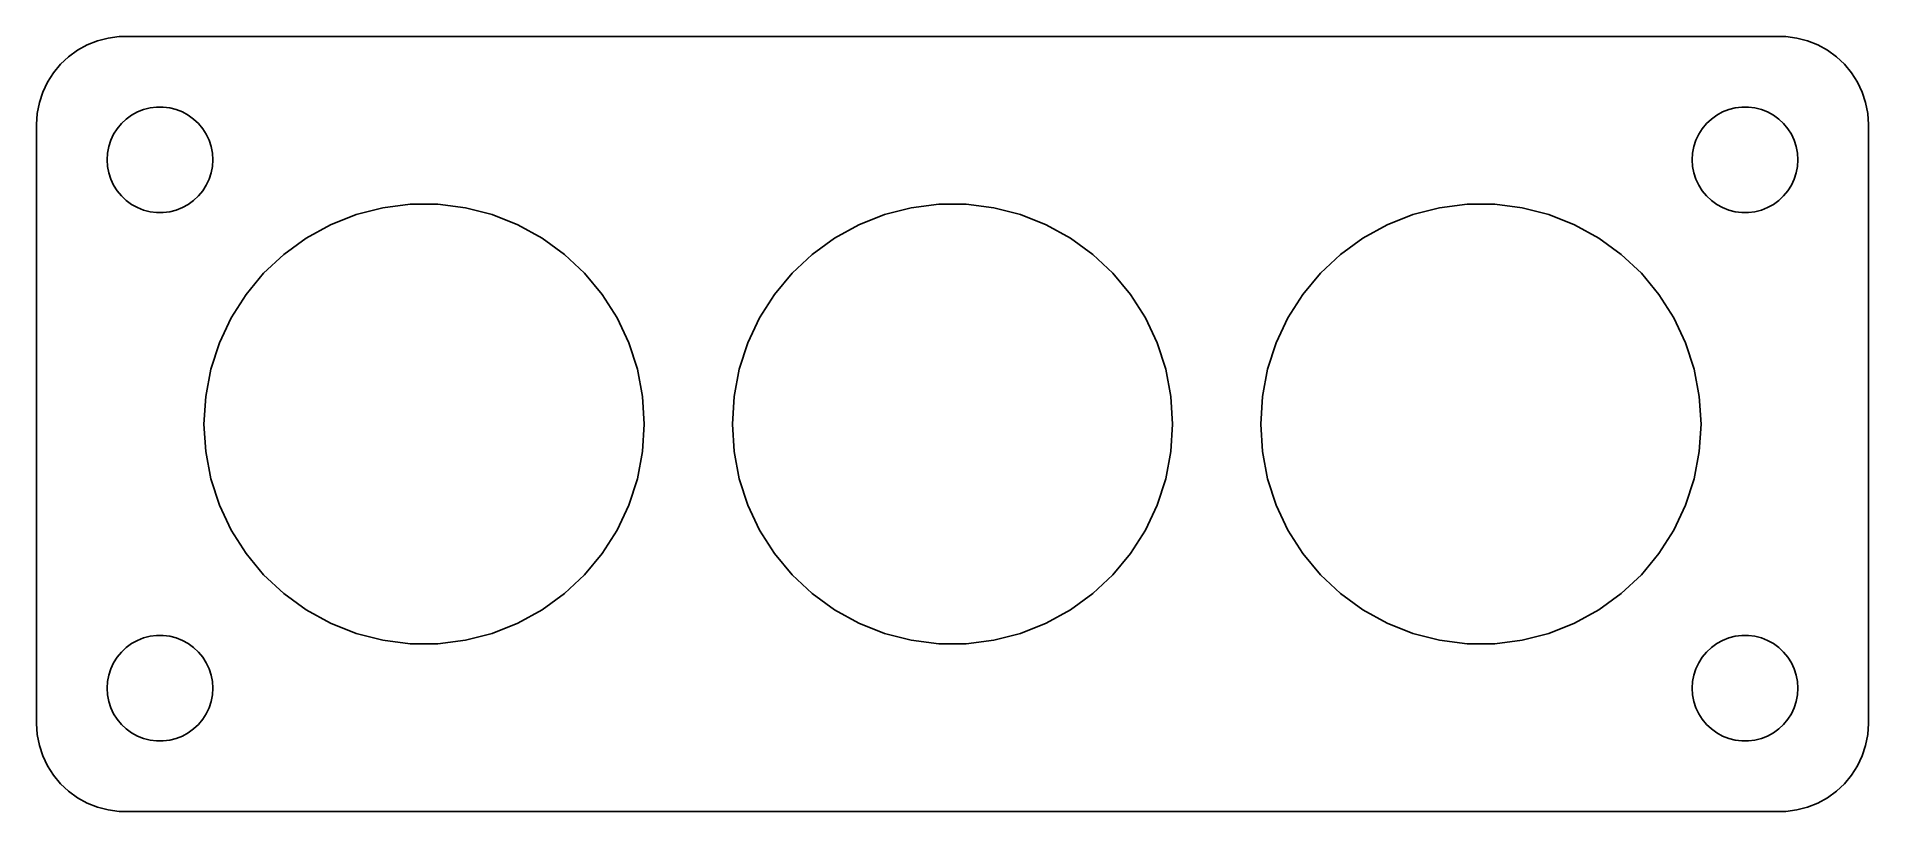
# Model space of a CAD drawing. Header units: metres. Extents: x -52 to 52, y 32 to 76.
import ezdxf

# ---------------------------------------------------------------- set-up
doc = ezdxf.new("R2010")
doc.units = ezdxf.units.M

msp = doc.modelspace()

# ---------------------------------------------------------------- linework, layer by layer
for p, q in [((-47.3139, 75.9901), (-47.9369, 75.9114)), ((47.3139, 75.9901), (-47.3139, 75.9901)), ((47.9369, 75.9114), (47.3139, 75.9901)), ((-49.6791, 75.2216), (-50.1871, 74.8526)), ((-49.1289, 75.5241), (-49.6791, 75.2216)), ((-48.5451, 75.7553), (-49.1289, 75.5241)), ((-47.9369, 75.9114), (-48.5451, 75.7553)), ((48.5451, 75.7553), (47.9369, 75.9114)), ((49.1289, 75.5241), (48.5451, 75.7553)), ((49.6791, 75.2216), (49.1289, 75.5241)), ((50.1871, 74.8526), (49.6791, 75.2216)), ((-51.0451, 73.9389), (-51.3815, 73.4088)), ((-50.6448, 74.4227), (-51.0451, 73.9389)), ((-50.1871, 74.8526), (-50.6448, 74.4227)), ((50.6448, 74.4227), (50.1871, 74.8526)), ((51.0451, 73.9389), (50.6448, 74.4227)), ((51.3815, 73.4088), (51.0451, 73.9389)), ((-51.6489, 72.8406), (-51.8429, 72.2434)), ((-51.3815, 73.4088), (-51.6489, 72.8406)), ((51.6489, 72.8406), (51.3815, 73.4088)), ((51.8429, 72.2434), (51.6489, 72.8406)), ((-51.8429, 72.2434), (-51.9606, 71.6267)), ((-46.2773, 71.7145), (-45.927, 71.8532)), ((-45.927, 71.8532), (-45.5621, 71.9469)), ((-45.5621, 71.9469), (-45.1884, 71.9941)), ((-45.1884, 71.9941), (-44.8116, 71.9941)), ((-44.8116, 71.9941), (-44.4379, 71.9469)), ((-44.4379, 71.9469), (-44.0729, 71.8532)), ((-44.0729, 71.8532), (-43.7227, 71.7145)), ((43.7227, 71.7145), (44.0729, 71.8532)), ((44.0729, 71.8532), (44.4379, 71.9469)), ((44.4379, 71.9469), (44.8116, 71.9941)), ((44.8116, 71.9941), (45.1884, 71.9941)), ((45.1884, 71.9941), (45.5621, 71.9469)), ((45.5621, 71.9469), (45.927, 71.8532)), ((45.927, 71.8532), (46.2773, 71.7145)), ((51.9606, 71.6267), (51.8429, 72.2434)), ((-51.9606, 71.6267), (-52, 71)), ((-52, 71), (-52, 37)), ((-47.6289, 70.4453), (-47.427, 70.7634)), ((-47.427, 70.7634), (-47.1869, 71.0536)), ((-47.1869, 71.0536), (-46.9123, 71.3115)), ((-46.9123, 71.3115), (-46.6075, 71.533)), ((-46.6075, 71.533), (-46.2773, 71.7145)), ((-43.7227, 71.7145), (-43.3925, 71.533)), ((-43.3925, 71.533), (-43.0877, 71.3115)), ((-43.0877, 71.3115), (-42.8131, 71.0536)), ((-42.8131, 71.0536), (-42.5729, 70.7634)), ((-42.5729, 70.7634), (-42.3711, 70.4453)), ((42.3711, 70.4453), (42.5729, 70.7634)), ((42.5729, 70.7634), (42.8131, 71.0536)), ((42.8131, 71.0536), (43.0877, 71.3115)), ((43.0877, 71.3115), (43.3925, 71.533)), ((43.3925, 71.533), (43.7227, 71.7145)), ((46.2773, 71.7145), (46.6075, 71.533)), ((46.6075, 71.533), (46.9123, 71.3115)), ((46.9123, 71.3115), (47.1869, 71.0536)), ((47.1869, 71.0536), (47.427, 70.7634)), ((47.427, 70.7634), (47.6289, 70.4453)), ((52, 71), (51.9606, 71.6267)), ((52, 37), (52, 71)), ((-47.9763, 69.376), (-47.9057, 69.7461)), ((-47.9057, 69.7461), (-47.7893, 70.1044)), ((-47.7893, 70.1044), (-47.6289, 70.4453)), ((-42.3711, 70.4453), (-42.2107, 70.1044)), ((-42.2107, 70.1044), (-42.0942, 69.7461)), ((-42.0942, 69.7461), (-42.0237, 69.376)), ((42.0237, 69.376), (42.0942, 69.7461)), ((42.0942, 69.7461), (42.2107, 70.1044)), ((42.2107, 70.1044), (42.3711, 70.4453)), ((47.6289, 70.4453), (47.7893, 70.1044)), ((47.7893, 70.1044), (47.9057, 69.7461)), ((47.9057, 69.7461), (47.9763, 69.376)), ((-48, 69), (-47.9763, 69.376)), ((-47.9763, 68.624), (-48, 69)), ((-42.0237, 69.376), (-42, 69)), ((-42, 69), (-42.0237, 68.624)), ((42, 69), (42.0237, 69.376)), ((42.0237, 68.624), (42, 69)), ((47.9763, 69.376), (48, 69)), ((48, 69), (47.9763, 68.624)), ((-47.9057, 68.2539), (-47.9763, 68.624)), ((-47.7893, 67.8956), (-47.9057, 68.2539)), ((-47.6289, 67.5547), (-47.7893, 67.8956)), ((-42.2107, 67.8956), (-42.3711, 67.5547)), ((-42.0942, 68.2539), (-42.2107, 67.8956)), ((-42.0237, 68.624), (-42.0942, 68.2539)), ((42.0942, 68.2539), (42.0237, 68.624)), ((42.2107, 67.8956), (42.0942, 68.2539)), ((42.3711, 67.5547), (42.2107, 67.8956)), ((47.7893, 67.8956), (47.6289, 67.5547)), ((47.9057, 68.2539), (47.7893, 67.8956)), ((47.9763, 68.624), (47.9057, 68.2539)), ((-47.427, 67.2366), (-47.6289, 67.5547)), ((-47.1869, 66.9464), (-47.427, 67.2366)), ((-46.9123, 66.6884), (-47.1869, 66.9464)), ((-46.6075, 66.467), (-46.9123, 66.6884)), ((-43.0877, 66.6884), (-43.3925, 66.467)), ((-42.8131, 66.9464), (-43.0877, 66.6884)), ((-42.5729, 67.2366), (-42.8131, 66.9464)), ((-42.3711, 67.5547), (-42.5729, 67.2366)), ((42.5729, 67.2366), (42.3711, 67.5547)), ((42.8131, 66.9464), (42.5729, 67.2366)), ((43.0877, 66.6884), (42.8131, 66.9464)), ((43.3925, 66.467), (43.0877, 66.6884)), ((46.9123, 66.6884), (46.6075, 66.467)), ((47.1869, 66.9464), (46.9123, 66.6884)), ((47.427, 67.2366), (47.1869, 66.9464)), ((47.6289, 67.5547), (47.427, 67.2366)), ((-46.2773, 66.2855), (-46.6075, 66.467)), ((-45.927, 66.1468), (-46.2773, 66.2855)), ((-45.5621, 66.0531), (-45.927, 66.1468)), ((-45.1884, 66.0059), (-45.5621, 66.0531)), ((-44.8116, 66.0059), (-45.1884, 66.0059)), ((-44.4379, 66.0531), (-44.8116, 66.0059)), ((-44.0729, 66.1468), (-44.4379, 66.0531)), ((-43.7227, 66.2855), (-44.0729, 66.1468)), ((-43.3925, 66.467), (-43.7227, 66.2855)), ((-35.3222, 65.3103), (-33.8627, 65.8882)), ((-33.8627, 65.8882), (-32.3423, 66.2786)), ((-32.3423, 66.2786), (-30.7849, 66.4753)), ((-30.7849, 66.4753), (-29.2151, 66.4753)), ((-29.2151, 66.4753), (-27.6577, 66.2786)), ((-27.6577, 66.2786), (-26.1373, 65.8882)), ((-26.1373, 65.8882), (-24.6777, 65.3103)), ((-5.32224, 65.3103), (-3.8627, 65.8882)), ((-3.8627, 65.8882), (-2.34225, 66.2786)), ((-2.34225, 66.2786), (-0.78487, 66.4753)), ((-0.78487, 66.4753), (0.78487, 66.4753)), ((0.78487, 66.4753), (2.34225, 66.2786)), ((2.34225, 66.2786), (3.8627, 65.8882)), ((3.8627, 65.8882), (5.32224, 65.3103)), ((24.6777, 65.3103), (26.1373, 65.8882)), ((26.1373, 65.8882), (27.6577, 66.2786)), ((27.6577, 66.2786), (29.2151, 66.4753)), ((29.2151, 66.4753), (30.7849, 66.4753)), ((30.7849, 66.4753), (32.3423, 66.2786)), ((32.3423, 66.2786), (33.8627, 65.8882)), ((33.8627, 65.8882), (35.3222, 65.3103)), ((43.7227, 66.2855), (43.3925, 66.467)), ((44.0729, 66.1468), (43.7227, 66.2855)), ((44.4379, 66.0531), (44.0729, 66.1468)), ((44.8116, 66.0059), (44.4379, 66.0531)), ((45.1884, 66.0059), (44.8116, 66.0059)), ((45.5621, 66.0531), (45.1884, 66.0059)), ((45.927, 66.1468), (45.5621, 66.0531)), ((46.2773, 66.2855), (45.927, 66.1468)), ((46.6075, 66.467), (46.2773, 66.2855)), ((-37.9678, 63.6314), (-36.6978, 64.5541)), ((-36.6978, 64.5541), (-35.3222, 65.3103)), ((-24.6777, 65.3103), (-23.3022, 64.5541)), ((-23.3022, 64.5541), (-22.0322, 63.6314)), ((-7.96779, 63.6314), (-6.69783, 64.5541)), ((-6.69783, 64.5541), (-5.32224, 65.3103)), ((5.32224, 65.3103), (6.69783, 64.5541)), ((6.69783, 64.5541), (7.96779, 63.6314)), ((22.0322, 63.6314), (23.3022, 64.5541)), ((23.3022, 64.5541), (24.6777, 65.3103)), ((35.3222, 65.3103), (36.6978, 64.5541)), ((36.6978, 64.5541), (37.9678, 63.6314)), ((-39.1121, 62.5568), (-37.9678, 63.6314)), ((-22.0322, 63.6314), (-20.8879, 62.5568)), ((-9.11211, 62.5568), (-7.96779, 63.6314)), ((7.96779, 63.6314), (9.11211, 62.5568)), ((20.8879, 62.5568), (22.0322, 63.6314)), ((37.9678, 63.6314), (39.1121, 62.5568)), ((-40.1127, 61.3473), (-39.1121, 62.5568)), ((-20.8879, 62.5568), (-19.8873, 61.3473)), ((-10.1127, 61.3473), (-9.11211, 62.5568)), ((9.11211, 62.5568), (10.1127, 61.3473)), ((19.8873, 61.3473), (20.8879, 62.5568)), ((39.1121, 62.5568), (40.1127, 61.3473)), ((-40.9538, 60.0219), (-40.1127, 61.3473)), ((-19.8873, 61.3473), (-19.0462, 60.0219)), ((-10.9538, 60.0219), (-10.1127, 61.3473)), ((10.1127, 61.3473), (10.9538, 60.0219)), ((19.0462, 60.0219), (19.8873, 61.3473)), ((40.1127, 61.3473), (40.9538, 60.0219)), ((-41.6222, 58.6015), (-40.9538, 60.0219)), ((-19.0462, 60.0219), (-18.3778, 58.6015)), ((-11.6222, 58.6015), (-10.9538, 60.0219)), ((10.9538, 60.0219), (11.6222, 58.6015)), ((18.3778, 58.6015), (19.0462, 60.0219)), ((40.9538, 60.0219), (41.6222, 58.6015)), ((-42.1073, 57.1086), (-41.6222, 58.6015)), ((-18.3778, 58.6015), (-17.8927, 57.1086)), ((-12.1073, 57.1086), (-11.6222, 58.6015)), ((11.6222, 58.6015), (12.1073, 57.1086)), ((17.8927, 57.1086), (18.3778, 58.6015)), ((41.6222, 58.6015), (42.1073, 57.1086)), ((-42.4014, 55.5667), (-42.1073, 57.1086)), ((-17.8927, 57.1086), (-17.5986, 55.5667)), ((-12.4014, 55.5667), (-12.1073, 57.1086)), ((12.1073, 57.1086), (12.4014, 55.5667)), ((17.5986, 55.5667), (17.8927, 57.1086)), ((42.1073, 57.1086), (42.4014, 55.5667)), ((-42.5, 54), (-42.4014, 55.5667)), ((-17.5986, 55.5667), (-17.5, 54)), ((-12.5, 54), (-12.4014, 55.5667)), ((12.4014, 55.5667), (12.5, 54)), ((17.5, 54), (17.5986, 55.5667)), ((42.4014, 55.5667), (42.5, 54)), ((-42.4014, 52.4333), (-42.5, 54)), ((-17.5, 54), (-17.5986, 52.4333)), ((-12.4014, 52.4333), (-12.5, 54)), ((12.5, 54), (12.4014, 52.4333)), ((17.5986, 52.4333), (17.5, 54)), ((42.5, 54), (42.4014, 52.4333)), ((-42.1073, 50.8914), (-42.4014, 52.4333)), ((-17.5986, 52.4333), (-17.8927, 50.8914)), ((-12.1073, 50.8914), (-12.4014, 52.4333)), ((12.4014, 52.4333), (12.1073, 50.8914)), ((17.8927, 50.8914), (17.5986, 52.4333)), ((42.4014, 52.4333), (42.1073, 50.8914)), ((-41.6222, 49.3985), (-42.1073, 50.8914)), ((-17.8927, 50.8914), (-18.3778, 49.3985)), ((-11.6222, 49.3985), (-12.1073, 50.8914)), ((12.1073, 50.8914), (11.6222, 49.3985)), ((18.3778, 49.3985), (17.8927, 50.8914)), ((42.1073, 50.8914), (41.6222, 49.3985)), ((-40.9538, 47.9781), (-41.6222, 49.3985)), ((-18.3778, 49.3985), (-19.0462, 47.9781)), ((-10.9538, 47.9781), (-11.6222, 49.3985)), ((11.6222, 49.3985), (10.9538, 47.9781)), ((19.0462, 47.9781), (18.3778, 49.3985)), ((41.6222, 49.3985), (40.9538, 47.9781)), ((-40.1127, 46.6527), (-40.9538, 47.9781)), ((-19.0462, 47.9781), (-19.8873, 46.6527)), ((-10.1127, 46.6527), (-10.9538, 47.9781)), ((10.9538, 47.9781), (10.1127, 46.6527)), ((19.8873, 46.6527), (19.0462, 47.9781)), ((40.9538, 47.9781), (40.1127, 46.6527)), ((-39.1121, 45.4432), (-40.1127, 46.6527)), ((-19.8873, 46.6527), (-20.8879, 45.4432)), ((-9.11211, 45.4432), (-10.1127, 46.6527)), ((10.1127, 46.6527), (9.11211, 45.4432)), ((20.8879, 45.4432), (19.8873, 46.6527)), ((40.1127, 46.6527), (39.1121, 45.4432)), ((-37.9678, 44.3686), (-39.1121, 45.4432)), ((-20.8879, 45.4432), (-22.0322, 44.3686)), ((-7.96779, 44.3686), (-9.11211, 45.4432)), ((9.11211, 45.4432), (7.96779, 44.3686)), ((22.0322, 44.3686), (20.8879, 45.4432)), ((39.1121, 45.4432), (37.9678, 44.3686)), ((-36.6978, 43.4459), (-37.9678, 44.3686)), ((-22.0322, 44.3686), (-23.3022, 43.4459)), ((-6.69783, 43.4459), (-7.96779, 44.3686)), ((7.96779, 44.3686), (6.69783, 43.4459)), ((23.3022, 43.4459), (22.0322, 44.3686)), ((37.9678, 44.3686), (36.6978, 43.4459)), ((-35.3222, 42.6897), (-36.6978, 43.4459)), ((-33.8627, 42.1118), (-35.3222, 42.6897)), ((-24.6777, 42.6897), (-26.1373, 42.1118)), ((-23.3022, 43.4459), (-24.6777, 42.6897)), ((-5.32224, 42.6897), (-6.69783, 43.4459)), ((-3.8627, 42.1118), (-5.32224, 42.6897)), ((5.32224, 42.6897), (3.8627, 42.1118)), ((6.69783, 43.4459), (5.32224, 42.6897)), ((24.6777, 42.6897), (23.3022, 43.4459)), ((26.1373, 42.1118), (24.6777, 42.6897)), ((35.3222, 42.6897), (33.8627, 42.1118)), ((36.6978, 43.4459), (35.3222, 42.6897)), ((-46.6075, 41.533), (-46.2773, 41.7145)), ((-46.2773, 41.7145), (-45.927, 41.8532)), ((-45.927, 41.8532), (-45.5621, 41.9469)), ((-45.5621, 41.9469), (-45.1884, 41.9941)), ((-45.1884, 41.9941), (-44.8116, 41.9941)), ((-44.8116, 41.9941), (-44.4379, 41.9469)), ((-44.4379, 41.9469), (-44.0729, 41.8532)), ((-44.0729, 41.8532), (-43.7227, 41.7145)), ((-43.7227, 41.7145), (-43.3925, 41.533)), ((-32.3423, 41.7214), (-33.8627, 42.1118)), ((-30.7849, 41.5247), (-32.3423, 41.7214)), ((-27.6577, 41.7214), (-29.2151, 41.5247)), ((-26.1373, 42.1118), (-27.6577, 41.7214)), ((-2.34225, 41.7214), (-3.8627, 42.1118)), ((-0.78487, 41.5247), (-2.34225, 41.7214)), ((2.34225, 41.7214), (0.78487, 41.5247)), ((3.8627, 42.1118), (2.34225, 41.7214)), ((27.6577, 41.7214), (26.1373, 42.1118)), ((29.2151, 41.5247), (27.6577, 41.7214)), ((32.3423, 41.7214), (30.7849, 41.5247)), ((33.8627, 42.1118), (32.3423, 41.7214)), ((43.3925, 41.533), (43.7227, 41.7145)), ((43.7227, 41.7145), (44.0729, 41.8532)), ((44.0729, 41.8532), (44.4379, 41.9469)), ((44.4379, 41.9469), (44.8116, 41.9941)), ((44.8116, 41.9941), (45.1884, 41.9941)), ((45.1884, 41.9941), (45.5621, 41.9469)), ((45.5621, 41.9469), (45.927, 41.8532)), ((45.927, 41.8532), (46.2773, 41.7145)), ((46.2773, 41.7145), (46.6075, 41.533)), ((-47.6289, 40.4453), (-47.427, 40.7634)), ((-47.427, 40.7634), (-47.1869, 41.0536)), ((-47.1869, 41.0536), (-46.9123, 41.3116)), ((-46.9123, 41.3116), (-46.6075, 41.533)), ((-43.3925, 41.533), (-43.0877, 41.3116)), ((-43.0877, 41.3116), (-42.8131, 41.0536)), ((-42.8131, 41.0536), (-42.5729, 40.7634)), ((-42.5729, 40.7634), (-42.3711, 40.4453)), ((-29.2151, 41.5247), (-30.7849, 41.5247)), ((0.78487, 41.5247), (-0.78487, 41.5247)), ((30.7849, 41.5247), (29.2151, 41.5247)), ((42.3711, 40.4453), (42.5729, 40.7634)), ((42.5729, 40.7634), (42.8131, 41.0536)), ((42.8131, 41.0536), (43.0877, 41.3116)), ((43.0877, 41.3116), (43.3925, 41.533)), ((46.6075, 41.533), (46.9123, 41.3116)), ((46.9123, 41.3116), (47.1869, 41.0536)), ((47.1869, 41.0536), (47.427, 40.7634)), ((47.427, 40.7634), (47.6289, 40.4453)), ((-47.9763, 39.376), (-47.9057, 39.7461)), ((-47.9057, 39.7461), (-47.7893, 40.1044)), ((-47.7893, 40.1044), (-47.6289, 40.4453)), ((-42.3711, 40.4453), (-42.2107, 40.1044)), ((-42.2107, 40.1044), (-42.0942, 39.7461)), ((-42.0942, 39.7461), (-42.0237, 39.376)), ((42.0237, 39.376), (42.0942, 39.7461)), ((42.0942, 39.7461), (42.2107, 40.1044)), ((42.2107, 40.1044), (42.3711, 40.4453)), ((47.6289, 40.4453), (47.7893, 40.1044)), ((47.7893, 40.1044), (47.9057, 39.7461)), ((47.9057, 39.7461), (47.9763, 39.376)), ((-48, 39), (-47.9763, 39.376)), ((-47.9763, 38.624), (-48, 39)), ((-47.9057, 38.2539), (-47.9763, 38.624)), ((-42.0237, 38.624), (-42.0942, 38.2539)), ((-42.0237, 39.376), (-42, 39)), ((-42, 39), (-42.0237, 38.624)), ((42, 39), (42.0237, 39.376)), ((42.0237, 38.624), (42, 39)), ((42.0942, 38.2539), (42.0237, 38.624)), ((47.9763, 38.624), (47.9057, 38.2539)), ((47.9763, 39.376), (48, 39)), ((48, 39), (47.9763, 38.624)), ((-47.7893, 37.8956), (-47.9057, 38.2539)), ((-47.6289, 37.5547), (-47.7893, 37.8956)), ((-47.427, 37.2366), (-47.6289, 37.5547)), ((-42.3711, 37.5547), (-42.5729, 37.2366)), ((-42.2107, 37.8956), (-42.3711, 37.5547)), ((-42.0942, 38.2539), (-42.2107, 37.8956)), ((42.2107, 37.8956), (42.0942, 38.2539)), ((42.3711, 37.5547), (42.2107, 37.8956)), ((42.5729, 37.2366), (42.3711, 37.5547)), ((47.6289, 37.5547), (47.427, 37.2366)), ((47.7893, 37.8956), (47.6289, 37.5547)), ((47.9057, 38.2539), (47.7893, 37.8956)), ((-52, 37), (-51.9606, 36.3733)), ((-47.1869, 36.9464), (-47.427, 37.2366)), ((-46.9123, 36.6885), (-47.1869, 36.9464)), ((-46.6075, 36.467), (-46.9123, 36.6885)), ((-46.2773, 36.2855), (-46.6075, 36.467)), ((-43.3925, 36.467), (-43.7227, 36.2855)), ((-43.0877, 36.6885), (-43.3925, 36.467)), ((-42.8131, 36.9464), (-43.0877, 36.6885)), ((-42.5729, 37.2366), (-42.8131, 36.9464)), ((42.8131, 36.9464), (42.5729, 37.2366)), ((43.0877, 36.6885), (42.8131, 36.9464)), ((43.3925, 36.467), (43.0877, 36.6885)), ((43.7227, 36.2855), (43.3925, 36.467)), ((46.6075, 36.467), (46.2773, 36.2855)), ((46.9123, 36.6885), (46.6075, 36.467)), ((47.1869, 36.9464), (46.9123, 36.6885)), ((47.427, 37.2366), (47.1869, 36.9464)), ((51.9606, 36.3733), (52, 37)), ((-51.9606, 36.3733), (-51.8429, 35.7566)), ((-51.8429, 35.7566), (-51.6489, 35.1594)), ((-45.927, 36.1468), (-46.2773, 36.2855)), ((-45.5621, 36.0531), (-45.927, 36.1468)), ((-45.1884, 36.0059), (-45.5621, 36.0531)), ((-44.8116, 36.0059), (-45.1884, 36.0059)), ((-44.4379, 36.0531), (-44.8116, 36.0059)), ((-44.0729, 36.1468), (-44.4379, 36.0531)), ((-43.7227, 36.2855), (-44.0729, 36.1468)), ((44.0729, 36.1468), (43.7227, 36.2855)), ((44.4379, 36.0531), (44.0729, 36.1468)), ((44.8116, 36.0059), (44.4379, 36.0531)), ((45.1884, 36.0059), (44.8116, 36.0059)), ((45.5621, 36.0531), (45.1884, 36.0059)), ((45.927, 36.1468), (45.5621, 36.0531)), ((46.2773, 36.2855), (45.927, 36.1468)), ((51.6489, 35.1594), (51.8429, 35.7566)), ((51.8429, 35.7566), (51.9606, 36.3733)), ((-51.6489, 35.1594), (-51.3815, 34.5912)), ((-51.3815, 34.5912), (-51.0451, 34.0611)), ((51.0451, 34.0611), (51.3815, 34.5912)), ((51.3815, 34.5912), (51.6489, 35.1594)), ((-51.0451, 34.0611), (-50.6448, 33.5773)), ((-50.6448, 33.5773), (-50.1871, 33.1474)), ((50.1871, 33.1474), (50.6448, 33.5773)), ((50.6448, 33.5773), (51.0451, 34.0611)), ((-50.1871, 33.1474), (-49.6791, 32.7784)), ((-49.6791, 32.7784), (-49.1289, 32.4759)), ((-49.1289, 32.4759), (-48.5451, 32.2447)), ((-48.5451, 32.2447), (-47.9369, 32.0886)), ((47.9369, 32.0886), (48.5451, 32.2447)), ((48.5451, 32.2447), (49.1289, 32.4759)), ((49.1289, 32.4759), (49.6791, 32.7784)), ((49.6791, 32.7784), (50.1871, 33.1474)), ((-47.9369, 32.0886), (-47.3139, 32.0099)), ((-47.3139, 32.0099), (47.3139, 32.0099)), ((47.3139, 32.0099), (47.9369, 32.0886))]:
    msp.add_line(p, q)

doc.saveas('drawing.dxf')
